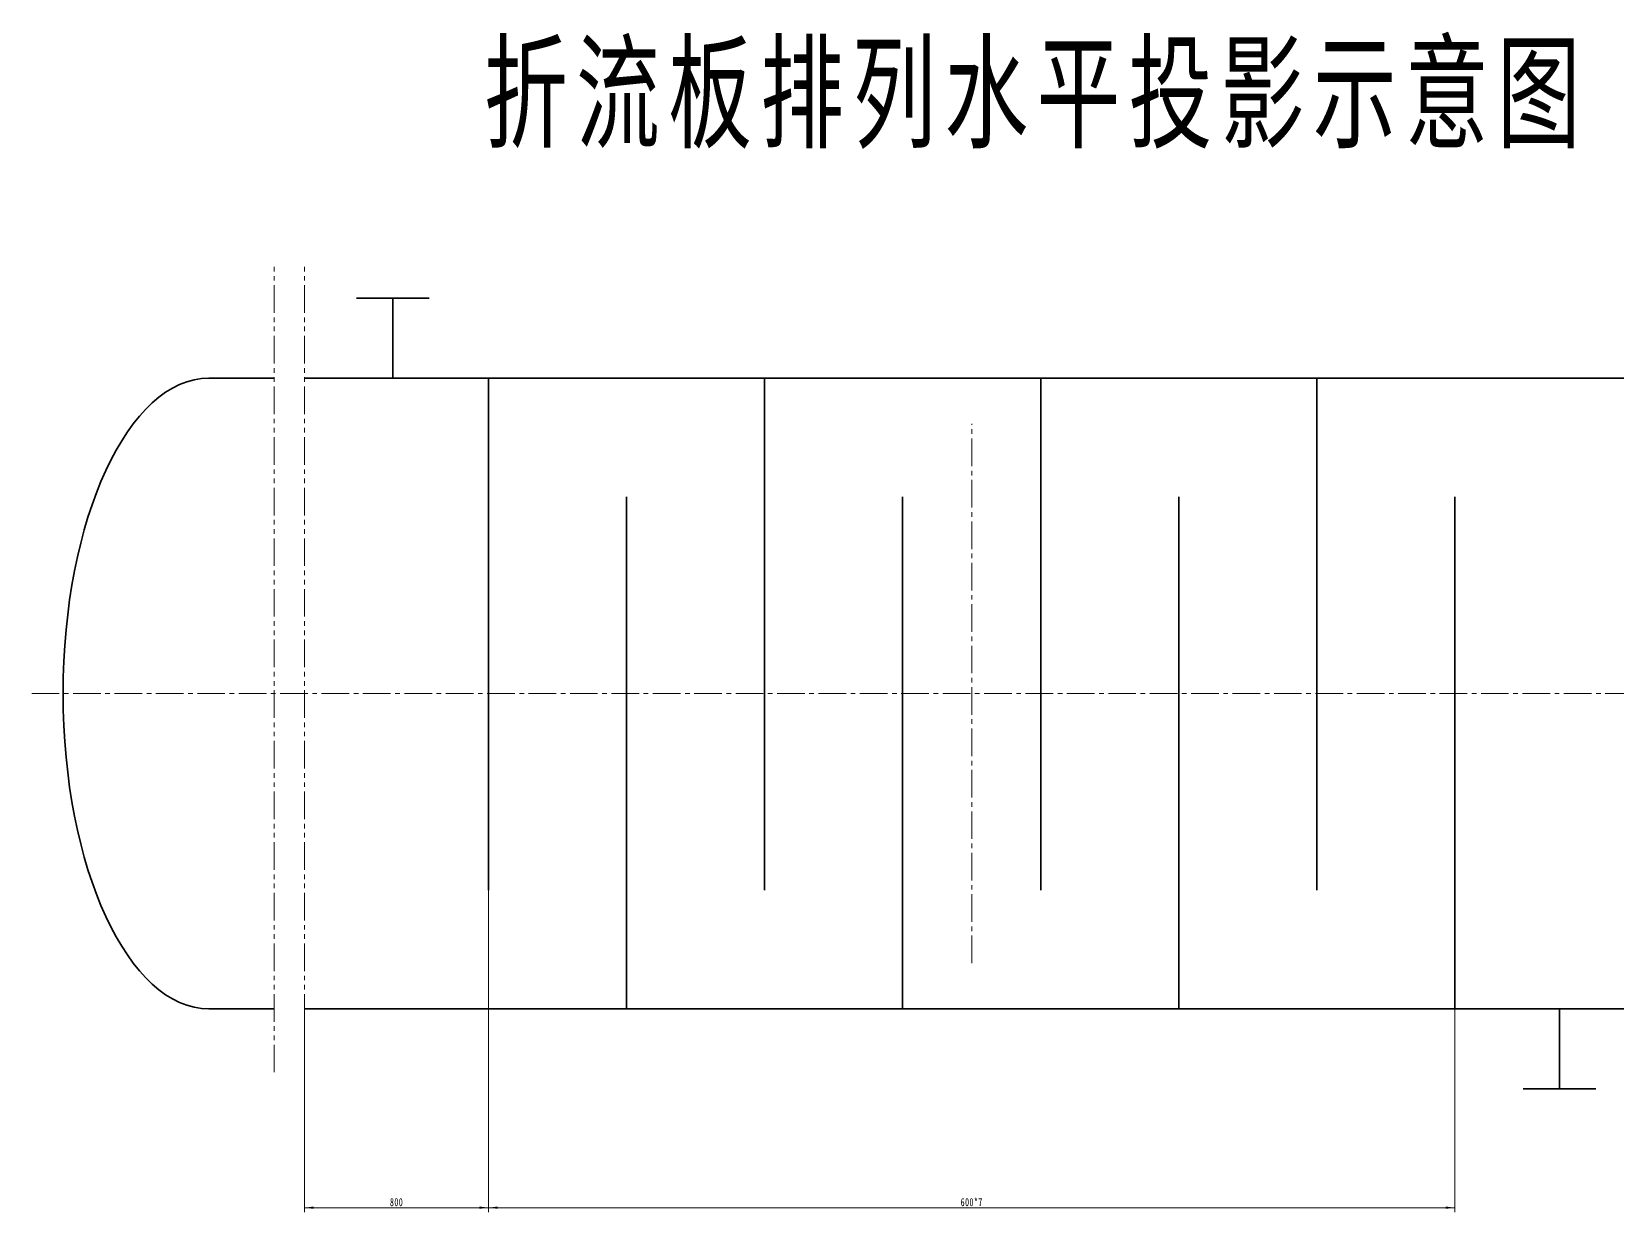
# Model space of a CAD drawing. Header units: millimetres. Extents: x -342 to 8068, y -807 to 5133.
# Drawn here: x 4094 to 4784, y 1567 to 2080 of the extents above; entities that cross this region are included whole.
import ezdxf

# ---------------------------------------------------------------- set-up
doc = ezdxf.new("R2010")
doc.units = ezdxf.units.MM
doc.linetypes.add('双点画线', pattern=[22, 12, -2, 2, -2, 2, -2])
doc.linetypes.add('点画线', pattern=[18, 12, -2, 2, -2])
doc.layers.add('中心线层', color=1, linetype='点画线', lineweight=18, true_color=0xff0000)
doc.layers.add('尺寸线层', color=3, linetype='Continuous', lineweight=18, true_color=0x00ff00)
doc.layers.add('粗实线层', color=7, linetype='Continuous', lineweight=35)
doc.styles.add('标准', font='', dxfattribs={"width": 0.667})
doc.styles.get('标准').set_extended_font_data('宋体')
doc.dimstyles.new('标准', dxfattribs={"dimtxt": 3.5, "dimasz": 4, "dimexe": 2, "dimexo": 0, "dimtad": 1, "dimdsep": 46, "dimtxsty": '标准', "dimcen": 0, "dimdle": 6, "dimazin": 2, "dimtfac": 0.707107, "dimtdec": 3, "dimtmove": 0, "dimatfit": 3, "dimfxl": 1, "dimtolj": 1, "dimlwd": -1, "dimlwe": -1, "dimarcsym": 1})

# ---------------------------------------------------------------- blocks, each defined once
blk = doc.blocks.new('*X40')
at = {"layer": '尺寸线层', "linetype": 'Continuous'}
for points in [[(4292.93, 1569.02), (4296.93, 1569.52), (4296.93, 1568.52)], [(4712.93, 1569.02), (4708.93, 1569.52), (4708.93, 1568.52)]]:
    blk.add_hatch(color=0, dxfattribs=at).paths.add_polyline_path(points, flags=0)
at = {"layer": '尺寸线层', "color": 0, "linetype": 'Continuous'}
for p, q in [((4292.93, 1707.01), (4292.93, 1567.02)), ((4712.93, 1707.01), (4712.93, 1567.02)), ((4292.93, 1569.02), (4712.93, 1569.02))]:
    blk.add_line(p, q, dxfattribs=at)
at = {"layer": '尺寸线层', "color": 0, "linetype": 'Continuous', "insert": (4502.93, 1571.4), "char_height": 3.5, "width": 14.3199, "attachment_point": 5, "line_spacing_factor": 1.15057, "style": '标准'}
blk.add_mtext('\\T1.1;600*7', dxfattribs=at)
blk = doc.blocks.new('*X41')
at = {"layer": '尺寸线层', "linetype": 'Continuous'}
for points in [[(4212.93, 1569.02), (4216.93, 1568.52), (4216.93, 1569.52)], [(4292.93, 1569.02), (4288.93, 1568.52), (4288.93, 1569.52)]]:
    blk.add_hatch(color=0, dxfattribs=at).paths.add_polyline_path(points, flags=0)
at = {"layer": '尺寸线层', "color": 0, "linetype": 'Continuous'}
for p, q in [((4292.93, 1707.01), (4292.93, 1567.02)), ((4212.93, 1655.41), (4212.93, 1567.02)), ((4292.93, 1569.02), (4212.93, 1569.02))]:
    blk.add_line(p, q, dxfattribs=at)
at = {"layer": '尺寸线层', "color": 0, "linetype": 'Continuous', "insert": (4252.93, 1571.4), "char_height": 3.5, "width": 8.5919, "attachment_point": 5, "line_spacing_factor": 1.15057, "style": '标准'}
blk.add_mtext('\\T1.1;800', dxfattribs=at)

msp = doc.modelspace()

# ---------------------------------------------------------------- linework, layer by layer
at = {"layer": '中心线层'}
for p, q in [((4502.93, 1675.208), (4502.93, 1909.656)), ((4094.345, 1792.432), (5047.486, 1792.432))]:
    msp.add_line(p, q, dxfattribs=at)
at = {"layer": '粗实线层', "linetype": '双点画线', "lineweight": 18}
for p, q in [((4199.691, 1627.825), (4199.691, 1978.397)), ((4212.93, 1627.825), (4212.93, 1978.397))]:
    msp.add_line(p, q, dxfattribs=at)
at = {"layer": '粗实线层'}
for p, q in [((4251.273, 1964.214), (4235.478, 1964.214)), ((4235.478, 1964.214), (4251.273, 1964.214)), ((4251.273, 1964.214), (4267.067, 1964.214)), ((4267.067, 1964.214), (4251.273, 1964.214)), ((4251.273, 1929.457), (4251.273, 1964.214)), ((4171.408, 1929.457), (4199.691, 1929.457)), ((4212.93, 1929.457), (4884.647, 1929.457)), ((4292.93, 1707.009), (4292.93, 1929.457)), ((4412.93, 1707.009), (4412.93, 1929.457)), ((4532.93, 1707.009), (4532.93, 1929.457)), ((4652.93, 1707.009), (4652.93, 1929.457)), ((4352.93, 1655.408), (4352.93, 1877.856)), ((4472.93, 1655.408), (4472.93, 1877.856)), ((4592.93, 1655.408), (4592.93, 1877.856)), ((4712.93, 1655.408), (4712.93, 1877.856)), ((4171.408, 1655.408), (4199.691, 1655.408)), ((4212.93, 1655.408), (4884.647, 1655.408)), ((4758.4, 1655.408), (4758.4, 1620.651)), ((4758.4, 1620.651), (4742.605, 1620.651)), ((4742.605, 1620.651), (4758.4, 1620.651)), ((4758.4, 1620.651), (4774.194, 1620.651)), ((4774.194, 1620.651), (4758.4, 1620.651))]:
    msp.add_line(p, q, dxfattribs=at)
msp.add_ellipse((4171.408, 1792.432), major_axis=(0, -137.025), ratio=0.4629047, start_param=3.1415927, end_param=6.2831853, dxfattribs=at)

# ---------------------------------------------------------------- texts
at = {"layer": '尺寸线层', "insert": (4290.944, 2073.643), "char_height": 40, "width": 521.21084, "attachment_point": 1, "line_spacing_factor": 1.15057, "style": '标准'}
msp.add_mtext('\\T1.1;{\\fsimsun|b1|i0|c134|p2;折流板排列水平投影示意图}', dxfattribs=at)

# ---------------------------------------------------------------- dimensions: what is measured, and where the dimension line sits
at = {"layer": '尺寸线层'}
for base, p2, text, picture, middle in [((4212.93, 1569.021), (4212.93, 1655.408), '800', '*X41', (4252.93, 1569.021)), ((4712.93, 1569.021), (4712.93, 1707.009), '600*7', '*X40', (4502.93, 1569.021))]:
    dim = msp.add_linear_dim(base=base, p1=(4292.93, 1707.009), p2=p2, text=text, dimstyle='标准', override={"dimscale": 1, "dimsah": 1}, dxfattribs=at)
    dim.commit()
    dim.dimension.update_dxf_attribs({"geometry": picture, "text_midpoint": middle})

doc.saveas('drawing.dxf')
